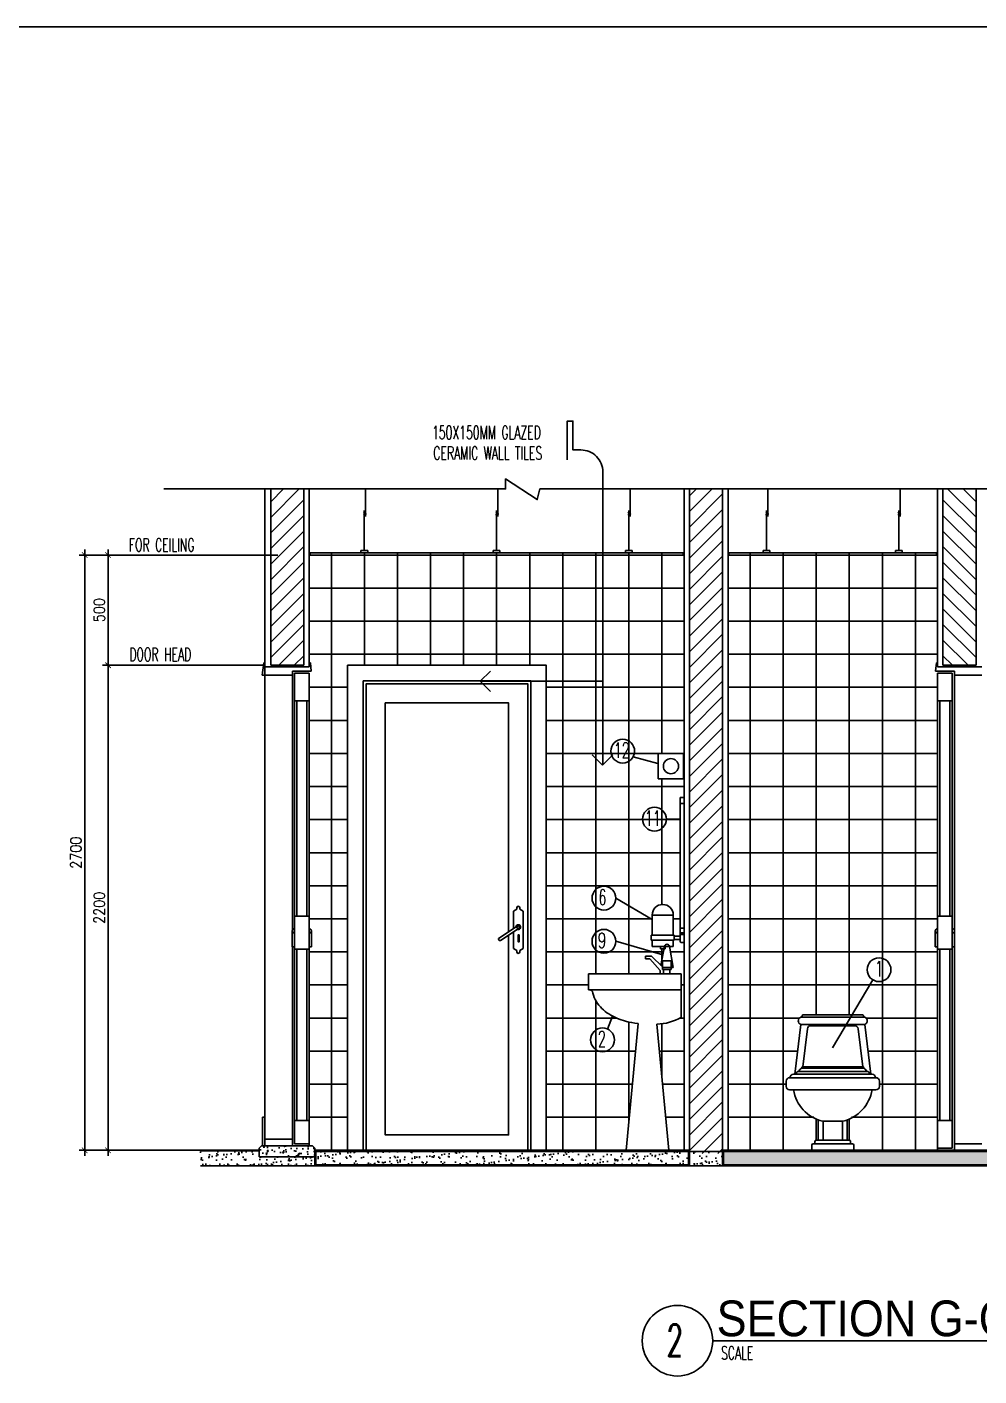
# Model space of a CAD drawing. Extents: x -233600 to -204723, y 196485 to 216410.
# Drawn here: x -224448 to -220129, y 210292 to 216410 of the extents above; entities that cross this region are included whole.
import ezdxf

# ---------------------------------------------------------------- set-up
doc = ezdxf.new("R2010")
doc.units = 0
doc.header["$LTSCALE"] = 500
doc.header["$MEASUREMENT"] = 0
doc.linetypes.add('DASHED', pattern=[0.75, 0.5, -0.25])
doc.linetypes.add('HIDDEN2', pattern=[0.1875, 0.125, -0.0625])
doc.layers.get('0').update_dxf_attribs({"linetype": 'CONTINUOUS'})
doc.layers.get('DEFPOINTS').update_dxf_attribs({"linetype": 'CONTINUOUS'})
for name, color, linetype in [('A-SFIX', 2, 'CONTINUOUS'), ('Dimout', 4, 'CONTINUOUS'), ('DW', 7, 'CONTINUOUS'), ('ELE', 3, 'CONTINUOUS'), ('ELV', 7, 'CONTINUOUS'), ('FIX', 2, 'CONTINUOUS'), ('HatchA', 11, 'CONTINUOUS'), ('Plaster', 7, 'CONTINUOUS'), ('SANI', 2, 'CONTINUOUS'), ('Tile', 5, 'CONTINUOUS'), ('TITLE', 1, 'CONTINUOUS'), ('TXT', 2, 'CONTINUOUS'), ('TXT1', 2, 'CONTINUOUS'), ('WALL', 6, 'CONTINUOUS'), ('WallPartition', 2, 'CONTINUOUS'), ('Windows', 9, 'CONTINUOUS')]:
    doc.layers.add(name, color=color, linetype=linetype)
doc.styles.add('DIM', font='simplex.shx', dxfattribs={"width": 0.85})
doc.styles.add('ROMANS', font='romans.shx', dxfattribs={"width": 0.6})
doc.styles.add('TTXT', font='swisse.ttf', dxfattribs={"width": 0.9})
doc.dimstyles.new('DIM1-25', dxfattribs={"dimscale": 25, "dimtxt": 2, "dimasz": 1, "dimexe": 1, "dimexo": 1, "dimgap": 0.6, "dimtad": 1, "dimdec": 0, "dimdsep": 46, "dimtxsty": 'DIM', "dimblk1": 'ARCHTICK', "dimblk2": 'ARCHTICK', "dimsah": 1, "dimcen": 0.09, "dimdle": 1, "dimclrd": 256, "dimclrt": 2, "dimadec": 0, "dimazin": 0, "dimtfac": 1, "dimtdec": 0, "dimtix": 1, "dimtmove": 1, "dimatfit": 3, "dimldrblk": 'ARCHTICK', "dimfxl": 0, "dimtvp": 2, "dimtolj": 1, "dimtzin": 0, "dimarcsym": 0})
pattern_1 = [(37.5, (0, 0), (-1.574834, 48.170594), [0, -38, 0, -42.5, 0, -40.625]), (7.5, (0, 0), (44.244418, 70.553652), [0, -20.5, 0, -34.25, 0, -13.125]), (327.5, (-30.75, 0), (77.8535465, 0.1414763), [0, -12.5, 0, -45, 0, -58.75]), (317.5, (-30.75, 0), (75.153165, 21.941889), [0, -6.25, 0, -29.5, 0, -33.75])]

# ---------------------------------------------------------------- blocks, each defined once
blk = doc.blocks.new('A$C69CD438C')
at = {"layer": 'A-SFIX'}
for p, q in [((76.8, 614.7, 658.7), (345.8, 614.7, 658.7)), ((38.4, 345.8, 658.7), (65.9, 570.8, 658.7)), ((65.9, 603.8, 658.7), (356.8, 603.8, 658.7)), ((65.9, 570.8, 658.7), (356.8, 570.8, 658.7)), ((75.6, 378.7, 658.7), (96.7, 551.5, 658.7)), ((111.9, 565, 658.7), (310.7, 565, 658.7)), ((347, 378.7, 658.7), (326, 551.5, 658.7)), ((384.2, 345.8, 658.7), (356.8, 570.8, 658.7)), ((70, 373.2, 658.7), (352.6, 373.2, 658.7)), ((75.6, 378.7, 658.7), (347, 378.7, 658.7)), ((0, 289.8, 658.7), (0, 314, 658.7)), ((15.4, 329.3, 658.7), (407.3, 329.3, 658.7)), ((32.9, 345.8, 658.7), (389.7, 345.8, 658.7)), ((51.2, 356.8, 658.7), (371.4, 356.8, 658.7)), ((422.6, 289.8, 658.7), (422.6, 314, 658.7)), ((15.4, 274.4, 658.7), (407.3, 274.4, 658.7)), ((145.5, 137.8, 658.7), (145.5, 46.1, 658.7)), ((164.7, 131.7, 658.7), (258, 131.7, 658.7)), ((167.4, 131.7, 658.7), (167.4, 46.1, 658.7)), ((255.2, 131.7, 658.7), (255.2, 46.1, 658.7)), ((277.2, 137.8, 658.7), (277.2, 46.1, 658.7)), ((115.6, 0, 658.7), (115.6, 23.1, 658.7)), ((307.1, 0), (115.6, 0)), ((122.2, 29.6, 658.7), (300.5, 29.6, 658.7)), ((130.5, 29.6, 658.7), (130.5, 39.5, 658.7)), ((137.1, 46.1, 658.7), (285.5, 46.1, 658.7)), ((292.1, 29.6, 658.7), (292.1, 39.5, 658.7)), ((307.1, 0, 658.7), (307.1, 23.1, 658.7))]:
    blk.add_line(p, q, dxfattribs=at)
for centre, radius, start, end in [((79.6, 606.5, 658.7), 8.68, 108.43495, 198.43495), ((343, 606.5, 658.7), 8.68, 341.56505, 71.56505), ((72.7, 587.3, 658.7), 17.8, 112.61986, 247.38014), ((111.9, 549.6, 658.7), 15.4, 90, 173.04704), ((310.7, 549.6, 658.7), 15.4, 6.95296, 90), ((349.9, 587.3, 658.7), 17.8, 292.61986, 67.38014), ((92.8, 342.2, 658.7), 38.5, 126.28859, 157.78628), ((76.4, 372.4, 658.7), 6.42, 96.98527, 172.09737), ((346.2, 372.4, 658.7), 6.42, 7.90263, 83.01473), ((329.8, 342.2, 658.7), 38.5, 22.21372, 53.71141), ((15.4, 314, 658.7), 15.4, 90, 180), ((35.7, 326.6, 658.7), 19.4, 98.1301, 171.8699), ((58.5, 343.3, 658.7), 15.3, 118.30463, 170.72602), ((364.2, 343.3, 658.7), 15.3, 9.27398, 61.69537), ((387, 326.6, 658.7), 19.4, 8.1301, 81.8699), ((407.3, 314, 658.7), 15.4, 0, 90), ((15.4, 289.8, 658.7), 15.4, 180, 270), ((208.2, 304.1, 658.7), 177.8, 189.59805, 255.82073), ((214.4, 304.1, 658.7), 177.8, 284.17927, 350.40195), ((407.3, 289.8, 658.7), 15.4, 270, 0), ((122.2, 23.1, 658.7), 6.59, 90, 180), ((137.1, 39.5, 658.7), 6.59, 90, 180), ((285.5, 39.5, 658.7), 6.59, 0, 90), ((300.5, 23.1, 658.7), 6.59, 0, 90)]:
    blk.add_arc(centre, radius, start, end, dxfattribs=at)
blk = doc.blocks.new('A0-BOX')
at = {"layer": 'TITLE'}
blk.add_line((113.3, 79.7), (0, 79.7), dxfattribs=at)
blk = doc.blocks.new('walling')
at = {"layer": 'ELV'}
blk.add_line((0.1363, -1.1797), (-0.4198, -1.1797), dxfattribs=at)
blk.add_lwpolyline([(-0.025, -0.176), (-0.025, 0), (0, 0), (0, -0.1306), (0.0363, -0.1306, -0.414214), (0.1363, -0.2306), (0.1363, -1.5582)], format="xyb", dxfattribs=at)
at = {"layer": 'WALL'}
for p, q in [((-0.4198, -1.1797), (-0.3736, -1.1334)), ((-0.4198, -1.1797), (-0.3736, -1.2259)), ((0.1345, -1.56), (0.0882, -1.5137)), ((0.1345, -1.56), (0.1808, -1.5137))]:
    blk.add_line(p, q, dxfattribs=at)
at = {"layer": 'TXT', "style": 'ROMANS', "width": 0.6}
for s, p in [('150X150MM GLAZED', (-0.639, -0.0816)), ('CERAMIC WALL TILES', (-0.6331, -0.1746))]:
    blk.add_text(s, height=0.06, dxfattribs=at).set_placement(p)
blk = doc.blocks.new('_ARCHTICK')
at = {"color": 0, "linetype": 'ByBlock', "const_width": 0.15}
blk.add_lwpolyline([(-0.5, -0.5), (0.5, 0.5)], dxfattribs=at)
blk = doc.blocks.new('*D61')
at = {"layer": 'DEFPOINTS', "color": 0}
for p in [(-224080.3, 214015.3), (-224186.2, 211315.3), (-224080.3, 211315.3)]:
    blk.add_point(p, dxfattribs=at)
at = {"layer": 'Dimout', "lineweight": -2}
blk.add_line((-224186.2, 214040.3), (-224186.2, 211290.3), dxfattribs=at)
at = {"layer": 'Dimout', "color": 0, "lineweight": -2}
for p, q in [((-224105.3, 214015.3), (-224211.2, 214015.3)), ((-224105.3, 211315.3), (-224211.2, 211315.3))]:
    blk.add_line(p, q, dxfattribs=at)
at = {"layer": 'Dimout', "lineweight": -2, "xscale": 25, "yscale": 25, "zscale": 25}
for p, rotation in [((-224186.2, 214015.3), 90), ((-224186.2, 211315.3), 270)]:
    blk.add_blockref('_ARCHTICK', p, dxfattribs=dict(at, rotation=rotation))
at = {"layer": 'Dimout', "color": 2, "insert": (-224226.2, 212665.3), "char_height": 50, "attachment_point": 5, "rotation": 90, "style": 'DIM'}
blk.add_mtext('\\A1;2700', dxfattribs=at)
blk = doc.blocks.new('*D63')
at = {"layer": 'DEFPOINTS', "color": 0}
for p in [(-223284.4, 214015.3), (-224080.3, 213515.3), (-223343.8, 213515.3)]:
    blk.add_point(p, dxfattribs=at)
at = {"layer": 'Dimout', "lineweight": -2}
blk.add_line((-224080.3, 214040.3), (-224080.3, 213490.3), dxfattribs=at)
at = {"layer": 'Dimout', "color": 0, "lineweight": -2}
for p, q in [((-223309.4, 214015.3), (-224105.3, 214015.3)), ((-223368.8, 213515.3), (-224105.3, 213515.3))]:
    blk.add_line(p, q, dxfattribs=at)
at = {"layer": 'Dimout', "lineweight": -2, "xscale": 25, "yscale": 25, "zscale": 25}
for p, rotation in [((-224080.3, 214015.3), 90), ((-224080.3, 213515.3), 270)]:
    blk.add_blockref('_ARCHTICK', p, dxfattribs=dict(at, rotation=rotation))
at = {"layer": 'Dimout', "color": 2, "insert": (-224120.3, 213765.3), "char_height": 50, "attachment_point": 5, "rotation": 90, "style": 'DIM'}
blk.add_mtext('\\A1;500', dxfattribs=at)
blk = doc.blocks.new('CALO')
for p, q in [((-0.0067, -0.0131), (-0.0219, -0.0221)), ((-0.0219, -0.0221), (-0.0219, -0.1012)), ((-0.0067, -0.0131), (-0.0067, -0.0067)), ((0.0067, -0.0131), (0.0067, -0.0067)), ((0.0067, -0.0131), (0.0219, -0.0221)), ((0.0219, -0.0221), (0.0219, -0.1914)), ((-0.0032, -0.089), (-0.0871, -0.1441)), ((0.0036, -0.0994), (-0.0803, -0.1545)), ((-0.0219, -0.1161), (-0.0219, -0.1914)), ((-0.0067, -0.2004), (-0.0219, -0.1914)), ((-0.0067, -0.2004), (-0.0067, -0.2067)), ((0.0067, -0.2004), (0.0219, -0.1914)), ((0.0067, -0.2004), (0.0067, -0.2067))]:
    blk.add_line(p, q)
blk.add_lwpolyline([(0.004, -0.1297), (-0.0009, -0.1297), (-0.0009, -0.1605), (0.004, -0.1605)], close=True)
blk.add_circle((0, -0.0943), 0.00622)
for centre, radius, start, end in [((0, -0.0067), 0.00674, 0, 180), ((0, -0.0943), 0.0107, 248.65552, 177.92469), ((-0.0837, -0.1493), 0.00621, 123.29011, 303.29011), ((0, -0.2067), 0.00674, 180, 0)]:
    blk.add_arc(centre, radius, start, end)
blk = doc.blocks.new('*D62')
at = {"layer": 'DEFPOINTS', "color": 0}
for p in [(-224080.3, 213515.3), (-223423.6, 213515.3), (-223381.7, 211315.3)]:
    blk.add_point(p, dxfattribs=at)
at = {"layer": 'Dimout', "color": 0, "lineweight": -2}
for p, q in [((-223448.6, 213515.3), (-224105.3, 213515.3)), ((-223406.7, 211315.3), (-224105.3, 211315.3))]:
    blk.add_line(p, q, dxfattribs=at)
at = {"layer": 'Dimout', "lineweight": -2}
blk.add_line((-224080.3, 211290.3), (-224080.3, 213540.3), dxfattribs=at)
at = {"layer": 'Dimout', "lineweight": -2, "xscale": 25, "yscale": 25, "zscale": 25}
for p, rotation in [((-224080.3, 213515.3), 90), ((-224080.3, 211315.3), 270)]:
    blk.add_blockref('_ARCHTICK', p, dxfattribs=dict(at, rotation=rotation))
at = {"layer": 'Dimout', "color": 2, "insert": (-224120.3, 212415.3), "char_height": 50, "attachment_point": 5, "rotation": 90, "style": 'DIM'}
blk.add_mtext('\\A1;2200', dxfattribs=at)
blk = doc.blocks.new('GAN')
for p, q in [((-0.0212, 0.1644), (-0.0212, 0.29)), ((-0.0155, 0.01), (-0.0155, 0.1918)), ((0, 0.01), (-0.031, 0.01)), ((-0.031, 0.01), (-0.031, 0)), ((0, 0.01), (0, 0))]:
    blk.add_line(p, q)
blk.add_lwpolyline([(-0.0118, 0.184), (-0.024, 0.1754), (-0.0113, 0.1703)])

msp = doc.modelspace()

# ---------------------------------------------------------------- hatches: boundary and pattern name
at = {"layer": 'HatchA'}
h = msp.add_hatch(dxfattribs=at)
h.set_pattern_fill('ANSI31', color=256, scale=400, style=0)
h.set_pattern_definition([(45, (35799.386, 14486.09), (-35.355339, 35.355339), [])])
h.paths.add_polyline_path([(-223192.1, 214315.3), (-223342.1, 214315.3), (-223342.1, 213515.3), (-223192.1, 213515.3)])
h = msp.add_hatch(dxfattribs=at)
h.set_pattern_fill('ANSI31', color=256, scale=400, style=0)
h.set_pattern_definition([(45, (5350.73, 195.453), (-35.355339, 35.355339), [])])
h.paths.add_polyline_path([(-221292.1, 214315.3), (-221442.1, 214315.3), (-221442.1, 211300.3), (-221292.1, 211300.3)])
h = msp.add_hatch(dxfattribs=at)
h.set_pattern_fill('ANSI31', color=256, scale=400, style=0)
h.set_pattern_definition([(135, (-479283.544, 14486.09), (35.355339, 35.355339), [])])
h.paths.add_polyline_path([(-220292.1, 214315.3), (-220142.1, 214315.3), (-220142.1, 213515.3), (-220292.1, 213515.3)])
at = {"layer": 'Windows'}
h = msp.add_hatch(dxfattribs=at)
h.set_pattern_fill('AR-SAND', color=256, scale=25, style=0)
h.set_pattern_definition(pattern_1)
h.paths.add_polyline_path([(-223142.1, 211285.3), (-223394.1, 211285.3), (-223394.1, 211312.3), (-223660.6, 211312.3), (-223660.6, 211245.3), (-223142.1, 211245.3)])
h = msp.add_hatch(dxfattribs=at)
h.set_pattern_fill('AR-CONC', color=256, scale=10, style=0)
h.set_pattern_definition([(50, (27660.176, 30311.995), (71.726018, -6.275213), [7.5, -82.5]), (355, (27660.176, 30311.995), (-13.875133, 75.219213), [6, -66]), (100.4514, (27666.15, 30311.47), (57.850938, 68.943954), [6.374019, -70.114211]), (46.1842, (27660.18, 30331.995), (106.724105, -16.551901), [11.25, -123.75]), (96.6356, (27669.07, 30330.62), (93.46627, 97.411787), [9.56103, -105.1713]), (351.1842, (27660.18, 30332), (93.466195, 97.41186), [9, -99]), (21, (27670.176, 30326.995), (59.690705, -40.261889), [7.5, -82.5]), (326, (27670.176, 30326.995), (24.331533, 72.515005), [6, -66]), (71.4514, (27675.15, 30323.64), (84.022263, 32.25305), [6.374019, -70.114211]), (37.5, (27660.176, 30311.995), (1.2159855, 33.2893854), [0, -65.2, 0, -67, 0, -66.25]), (7.5, (27660.176, 30311.995), (26.3069537, 39.441171), [0, -38.2, 0, -63.7, 0, -25.25]), (327.5, (27637.876, 30311.995), (53.3822436, -2.2554872), [0, -25, 0, -78, 0, -103.5]), (317.5, (27627.876, 30311.995), (58.318617, 10.010498), [0, -32.5, 0, -51.8, 0, -73.5])])
h.paths.add_polyline_path([(-223142.1, 211325.3), (-223152.1, 211335.3), (-223384.1, 211335.3), (-223394.1, 211325.3), (-223394.1, 211285.3), (-223142.1, 211285.3)])
h = msp.add_hatch(dxfattribs=at)
h.set_pattern_fill('AR-SAND', color=256, scale=25, style=0)
h.set_pattern_definition(pattern_1)
h.paths.add_polyline_path([(-221446.1, 211309.3), (-223138.1, 211309.3), (-223138.1, 211249.3), (-221446.1, 211249.3)])
h = msp.add_hatch(dxfattribs=at)
h.set_pattern_fill('AR-SAND', color=256, scale=25, style=0)
h.set_pattern_definition(pattern_1)
h.paths.add_polyline_path([(-221292.1, 211309.4), (-221442.1, 211309.4), (-221442.1, 211245.3), (-221292.1, 211245.3)])
h = msp.add_hatch(dxfattribs=at)
h.set_pattern_fill('AR-SAND', color=256, scale=25, style=0)
h.set_pattern_definition(pattern_1)
h.paths.add_polyline_path([(-218442.1, 211309.3), (-221288.1, 211309.3), (-221288.1, 211249.3), (-218442.1, 211249.3)])

# ---------------------------------------------------------------- linework, layer by layer
for p, q in [((-221470.8, 214025.3), (-223163.3, 214025.3)), ((-221263.3, 214025.3), (-220320.8, 214025.3))]:
    msp.add_line(p, q)
at = {"layer": 'DW'}
for p, q in [((-221697.5, 213099.8), (-221586, 213069.8)), ((-221547.2, 212817.3), (-221485.2, 212817.3)), ((-221776.3, 212459.2), (-221611.5, 212362.2)), ((-221776.3, 212263.2), (-221563.2, 212201.5)), ((-220793.6, 211780.4), (-220609.9, 212088.3)), ((-221814.7, 211865.5), (-221790.9, 211923.7))]:
    msp.add_line(p, q, dxfattribs=at)
at = {"layer": 'ELE'}
for points in [[(-223827, 214315.3), (-222276.3, 214315.3), (-222276.3, 214360.5), (-222132.9, 214267.1), (-222121, 214315.3), (-221854.2, 214315.3), (-220692.1, 214315.3)], [(-217557.2, 214315.3), (-219107.9, 214315.3), (-219107.9, 214360.5), (-219251.3, 214267.1), (-219263.1, 214315.3), (-219529.9, 214315.3), (-220692.1, 214315.3)]]:
    msp.add_lwpolyline(points, dxfattribs=at)
at = {"layer": 'FIX', "color": 2}
for centre in [(-221745.3, 213126), (-221601.2, 212817.3), (-221830.2, 212459.2), (-221830.3, 212263.2), (-220582.3, 212134.6), (-221836.7, 211816.3)]:
    msp.add_circle(centre, 54, dxfattribs=at)
at = {"layer": 'Plaster'}
for p, q in [((-223369.1, 214315.3), (-223369.1, 213508)), ((-223167.1, 214315.3), (-223167.1, 213508)), ((-221467.1, 214315.3), (-221467.1, 211315.3)), ((-221267.1, 214315.3), (-221267.1, 211315.3)), ((-220317.1, 214315.3), (-220317.1, 213508)), ((-223163.3, 214025.3), (-223163.3, 214015.3)), ((-221470.8, 214025.3), (-221470.8, 214015.3)), ((-221263.3, 214025.3), (-221263.3, 214015.3)), ((-220320.8, 214025.3), (-220320.8, 214015.3)), ((-223369.1, 211365.3), (-223243.5, 211365.3)), ((-220115.1, 211345.3), (-220240.6, 211345.3)), ((-223660.6, 211315.3), (-223394.1, 211315.3)), ((-223142.1, 211315.3), (-221442.1, 211315.3)), ((-223142.1, 211309.3), (-221442.1, 211309.3)), ((-218242, 211315.3), (-221292.1, 211315.3)), ((-218242, 211309.3), (-221292.1, 211309.3))]:
    msp.add_line(p, q, dxfattribs=at)
at = {"layer": 'SANI'}
for p, q in [((-221583.9, 213000.3), (-221583.9, 213115.3)), ((-221583.9, 213115.3), (-221468.8, 213115.3)), ((-221468.8, 213000.3), (-221468.8, 213115.3)), ((-221583.9, 213000.3), (-221468.8, 213000.3)), ((-221485.2, 212915.3), (-221485.2, 212294.5)), ((-221485.2, 212915.3), (-221467.1, 212915.3)), ((-221485.2, 212889), (-221467.1, 212889)), ((-221611.5, 212382.5), (-221515.6, 212382.5)), ((-221611.5, 212382.5), (-221611.5, 212291.5)), ((-221515.6, 212382.5), (-221515.6, 212291.5)), ((-221485.2, 212323.3), (-221467.1, 212323.3)), ((-221615.4, 212291.5), (-221511.8, 212291.5)), ((-221615.4, 212291.5), (-221615.4, 212268.5)), ((-221615.4, 212268.5), (-221511.8, 212268.5)), ((-221611.5, 212268.5), (-221611.5, 212240.1)), ((-221515.6, 212268.5), (-221515.6, 212240.1)), ((-221511.8, 212291.5), (-221511.8, 212268.5)), ((-221511.8, 212286.3), (-221485.2, 212286.3)), ((-221511.8, 212271), (-221485.2, 212271)), ((-221485.2, 212294.5), (-221467.1, 212294.5)), ((-221485.2, 212292.2), (-221485.2, 212266.8)), ((-221475.6, 212301.7), (-221469.9, 212301.7)), ((-221611.5, 212240.1), (-221515.6, 212240.1)), ((-221574.1, 212240.1), (-221574.1, 212228.6)), ((-221574.1, 212228.6), (-221553, 212228.6)), ((-221571.5, 212153.9), (-221555.7, 212240.7)), ((-221553, 212240.1), (-221553, 212228.6)), ((-221533.1, 212240.7), (-221515.6, 212144.5)), ((-221475.6, 212257.3), (-221469.9, 212257.3)), ((-221614.5, 212195.2), (-221641.6, 212195.2)), ((-221641.6, 212184.2), (-221641.6, 212195.2)), ((-221622, 212184.2), (-221641.6, 212184.2)), ((-221575.4, 212130.9), (-221622, 212184.2)), ((-221614.5, 212195.2), (-221564.3, 212147)), ((-221564.3, 212135.7), (-221564.3, 212174.1)), ((-221564.3, 212144.5), (-221515.6, 212144.5)), ((-221525.9, 212135.7), (-221525.9, 212174.1)), ((-221900.7, 212104.7), (-221900.7, 212115.7)), ((-221575.5, 212115.7), (-221575.4, 212130.9)), ((-221559.5, 212115.7), (-221559.5, 212135.7)), ((-221530.7, 212115.7), (-221530.7, 212135.7))]:
    msp.add_line(p, q, dxfattribs=at)
at = {"layer": 'SANI', "linetype": 'Continuous'}
for p, q in [((-221900.7, 212115.7), (-221479.9, 212115.7)), ((-221900.7, 212043.8), (-221900.7, 212115.3)), ((-221479.9, 212115.7), (-221479.9, 211918)), ((-221900.7, 212043.8), (-221479.9, 212043.8)), ((-221675.3, 211890.1), (-221729.4, 211315.3)), ((-221589.8, 211887.8), (-221535.9, 211315.3))]:
    msp.add_line(p, q, dxfattribs=at)
at = {"layer": 'SANI', "color": 6}
msp.add_line((-221336.9, 210451.6), (-219840.8, 210451.6), dxfattribs=at)
at = {"layer": 'SANI', "linetype": 'DASHED'}
msp.add_lwpolyline([(-221564.3, 212174.1), (-221525.9, 212174.1)], dxfattribs=at)
msp.add_lwpolyline([(-221564.3, 212135.7), (-221525.9, 212135.7, -0.499277)], format="xyb", dxfattribs=at)
at = {"layer": 'SANI', "linetype": 'Continuous'}
msp.add_lwpolyline([(-221899.1, 212043.8, -0.355712), (-221880.1, 212028.8, 0.103437), (-221864.8, 211989.5, 0.107169), (-221808.6, 211934, 0.077294), (-221732, 211900.6, 0.037007), (-221675.3, 211890.1, 0.037007)], format="xyb", dxfattribs=at)
at = {"layer": 'SANI'}
msp.add_circle((-221526.3, 213057.8), 34.4, dxfattribs=at)
for centre, radius, start, end in [((-221563.6, 212382.5), 47.9, 0, 180), ((-221475.6, 212292.2), 9.59, 90, 180), ((-221475.6, 212266.8), 9.59, 180, 270), ((-221544.4, 212238.5), 11.5, 9.52728, 170.47272)]:
    msp.add_arc(centre, radius, start, end, dxfattribs=at)
at = {"layer": 'SANI', "linetype": 'Continuous'}
msp.add_arc((-221596, 212124.6), 237, 271.49961, 299.3242, dxfattribs=at)
at = {"layer": 'Tile'}
for p, q in [((-223167.1, 214015.3), (-221467.1, 214015.3)), ((-223067.1, 214025.3), (-223067.1, 211315.3)), ((-222917.1, 214025.3), (-222917.1, 213515.3)), ((-222767.1, 214025.3), (-222767.1, 213515.3)), ((-222617.1, 214025.3), (-222617.1, 213515.3)), ((-222467.1, 214025.3), (-222467.1, 213515.3)), ((-222317.1, 214025.3), (-222317.1, 213515.3)), ((-222167.1, 214025.3), (-222167.1, 213515.3)), ((-222017.1, 214025.3), (-222017.1, 211315.3)), ((-221867.1, 214025.3), (-221867.1, 212115.7)), ((-221717.1, 214025.3), (-221717.1, 212115.7)), ((-221567.1, 214025.3), (-221567.1, 213115.3)), ((-221267.1, 214015.3), (-220317.1, 214015.3)), ((-221167.1, 214025.3), (-221167.1, 211315.3)), ((-221017.1, 214025.3), (-221017.1, 211315.3)), ((-220867.1, 214025.3), (-220867.1, 211930.1)), ((-220717.1, 214025.3), (-220717.1, 211930.1)), ((-220567.1, 214025.3), (-220567.1, 211315.3)), ((-220417.1, 214025.3), (-220417.1, 211315.3)), ((-223167.1, 213865.3), (-221467.1, 213865.3)), ((-221267.1, 213865.3), (-220317.1, 213865.3)), ((-223167.1, 213715.3), (-221467.1, 213715.3)), ((-221267.1, 213715.3), (-220317.1, 213715.3)), ((-223167.1, 213565.3), (-221467.1, 213565.3)), ((-221267.1, 213565.3), (-220317.1, 213565.3)), ((-223167.1, 213415.3), (-222993.3, 213415.3)), ((-222092.1, 213415.3), (-221467.1, 213415.3)), ((-221267.1, 213415.3), (-220317.1, 213415.3)), ((-223167.1, 213265.3), (-222993.3, 213265.3)), ((-222092.1, 213265.3), (-221467.1, 213265.3)), ((-221267.1, 213265.3), (-220317.1, 213265.3)), ((-223167.1, 213115.3), (-222993.3, 213115.3)), ((-222092.1, 213115.3), (-221583.9, 213115.3)), ((-221267.1, 213115.3), (-220317.1, 213115.3)), ((-221567.1, 213000.3), (-221567.1, 212430.3)), ((-223167.1, 212965.3), (-222993.3, 212965.3)), ((-222092.1, 212965.3), (-221467.1, 212965.3)), ((-221267.1, 212965.3), (-220317.1, 212965.3)), ((-223167.1, 212815.3), (-222993.3, 212815.3)), ((-222092.1, 212815.3), (-221485.2, 212815.3)), ((-221267.1, 212815.3), (-220317.1, 212815.3)), ((-223167.1, 212665.3), (-222993.3, 212665.3)), ((-222092.1, 212665.3), (-221485.2, 212665.3)), ((-221267.1, 212665.3), (-220317.1, 212665.3)), ((-223167.1, 212515.3), (-222993.3, 212515.3)), ((-222092.1, 212515.3), (-221485.2, 212515.3)), ((-221267.1, 212515.3), (-220317.1, 212515.3)), ((-223167.1, 212365.3), (-222993.3, 212365.3)), ((-222092.1, 212365.3), (-221611.5, 212365.3)), ((-221515.6, 212365.3), (-221485.2, 212365.3)), ((-221267.1, 212365.3), (-220317.1, 212365.3)), ((-223167.1, 212215.3), (-222993.3, 212215.3)), ((-222092.1, 212215.3), (-221560.3, 212215.3)), ((-221567.1, 212228.6), (-221567.1, 212178)), ((-221528.5, 212215.3), (-221467.1, 212215.3)), ((-221267.1, 212215.3), (-220317.1, 212215.3)), ((-223167.1, 212065.3), (-222993.3, 212065.3)), ((-222092.1, 212065.3), (-221900.7, 212065.3)), ((-221479.9, 212065.3), (-221467.1, 212065.3)), ((-221267.1, 212065.3), (-220317.1, 212065.3)), ((-221867.1, 211993.2), (-221867.1, 211315.3)), ((-223167.1, 211915.3), (-222993.3, 211915.3)), ((-222092.1, 211915.3), (-221773.8, 211915.3)), ((-221717.1, 211897), (-221717.1, 211446)), ((-221488.6, 211915.3), (-221467.1, 211915.3)), ((-221267.1, 211915.3), (-220943.2, 211915.3)), ((-220641, 211915.3), (-220317.1, 211915.3)), ((-221567.1, 211889.4), (-221567.1, 211646.7)), ((-223167.1, 211765.3), (-222993.3, 211765.3)), ((-222092.1, 211765.3), (-221687, 211765.3)), ((-221578.3, 211765.3), (-221467.1, 211765.3)), ((-221267.1, 211765.3), (-220952.3, 211765.3)), ((-220631.9, 211765.3), (-220317.1, 211765.3)), ((-223167.1, 211615.3), (-222993.3, 211615.3)), ((-222092.1, 211615.3), (-221701.1, 211615.3)), ((-221564.1, 211615.3), (-221467.1, 211615.3)), ((-221267.1, 211615.3), (-221003.4, 211615.3)), ((-220580.8, 211615.3), (-220317.1, 211615.3)), ((-223167.1, 211465.3), (-222993.3, 211465.3)), ((-222092.1, 211465.3), (-221715.3, 211465.3)), ((-221550, 211465.3), (-221467.1, 211465.3)), ((-221267.1, 211465.3), (-220877.6, 211465.3)), ((-220867.1, 211456.8), (-220867.1, 211361.4)), ((-220717.1, 211456.8), (-220717.1, 211361.4)), ((-220706.5, 211465.3), (-220317.1, 211465.3))]:
    msp.add_line(p, q, dxfattribs=at)
at = {"layer": 'TITLE', "color": 6}
msp.add_circle((-221496.9, 210451.6), 160, dxfattribs=at)
at = {"layer": 'WALL'}
for p, q in [((-223342.1, 214315.3), (-223342.1, 213515.3)), ((-223192.1, 214315.3), (-223192.1, 213515.3)), ((-221442.1, 214315.3), (-221442.1, 211245.3)), ((-221292.1, 214315.3), (-221292.1, 211245.3)), ((-220292.1, 214315.3), (-220292.1, 213515.3)), ((-220142.1, 214315.3), (-220142.1, 213515.3)), ((-223342.1, 213515.3), (-223192.1, 213515.3)), ((-220142.1, 213515.3), (-220292.1, 213515.3)), ((-223660.6, 211312.3), (-223394.1, 211312.3)), ((-223394.1, 211325.3), (-223384.1, 211335.3)), ((-223394.1, 211325.3), (-223394.1, 211285.3)), ((-223142.1, 211285.3), (-223394.1, 211285.3)), ((-223384.1, 211335.3), (-223152.1, 211335.3)), ((-223142.1, 211325.3), (-223152.1, 211335.3)), ((-223142.1, 211325.3), (-223142.1, 211285.3)), ((-223142.1, 211285.3), (-223142.1, 211245.3)), ((-223138.1, 211309.3), (-223138.1, 211249.3)), ((-221446.1, 211309.4), (-221446.1, 211249.3)), ((-221442.1, 211309.4), (-221292.1, 211309.4)), ((-221288.1, 211309.4), (-221288.1, 211249.3)), ((-217373.5, 211245.3), (-223660.6, 211245.3)), ((-221446.1, 211249.3), (-223138.1, 211249.3)), ((-218246, 211249.3), (-221288.1, 211249.3))]:
    msp.add_line(p, q, dxfattribs=at)
at = {"layer": 'WallPartition', "linetype": 'HIDDEN2', "const_width": 2}
for points in [[(-223140.1, 211309.3), (-223140.1, 211247.3), (-221444.1, 211247.3), (-221444.1, 211309.3)], [(-221290.1, 211309.4), (-221290.1, 211247.3), (-218244, 211247.3), (-218244, 211309.3)]]:
    msp.add_lwpolyline(points, dxfattribs=at)
at = {"layer": 'Windows'}
for p, q in [((-223380.5, 213470.7), (-223373.7, 213526.2)), ((-223369.1, 213526.2), (-223373.7, 213526.2)), ((-223369.1, 213508), (-223369.1, 211335.3)), ((-223369.1, 213508), (-223167.1, 213508)), ((-223243.5, 213470.7), (-223243.5, 213489.3)), ((-223243.5, 213489.3), (-223158, 213489.3)), ((-223167.1, 213526.2), (-223162.5, 213526.2)), ((-223158, 213489.3), (-223162.5, 213526.2)), ((-220326.2, 213489.3), (-220321.7, 213526.2)), ((-220240.6, 213489.3), (-220326.2, 213489.3)), ((-220317.1, 213526.2), (-220321.7, 213526.2)), ((-220115.1, 213508), (-220317.1, 213508)), ((-220240.6, 213470.7), (-220240.6, 213489.3)), ((-223369.1, 213470.7), (-223380.5, 213470.7)), ((-223369.1, 213470.7), (-223243.5, 213470.7)), ((-223243.5, 213470.7), (-223243.5, 212314.3)), ((-223234.4, 213480), (-223234.4, 211344.7)), ((-223234.4, 213480), (-223167.1, 213480)), ((-223167.1, 213480), (-223167.1, 211335.3)), ((-220249.7, 213480), (-220317.1, 213480)), ((-220317.1, 213480), (-220317.1, 211315.3)), ((-220249.7, 213480), (-220249.7, 211324.7)), ((-220115.1, 213470.7), (-220240.6, 213470.7)), ((-220240.6, 213470.7), (-220240.6, 212314.3)), ((-223234.4, 213354.7), (-223167.1, 213354.7)), ((-223223.3, 213354.7), (-223223.3, 212378)), ((-223178.2, 213354.7), (-223178.2, 212378)), ((-220249.7, 213354.7), (-220317.1, 213354.7)), ((-220306, 213354.7), (-220306, 212378)), ((-220260.9, 213354.7), (-220260.9, 212378)), ((-223234.4, 212378), (-223167.1, 212378)), ((-220249.7, 212378), (-220317.1, 212378)), ((-223244.3, 212310.5), (-223244.3, 212237.8)), ((-223157.2, 212310.5), (-223157.2, 212237.8)), ((-220327, 212310.5), (-220327, 212237.8)), ((-220239.9, 212310.5), (-220239.9, 212237.8)), ((-223244.3, 212237.8), (-223234.4, 212237.8)), ((-223243.5, 212237.8), (-223243.5, 211335.3)), ((-223234.4, 212227), (-223167.1, 212227)), ((-223223.3, 212227), (-223223.3, 211450)), ((-223178.2, 212227), (-223178.2, 211450)), ((-223157.2, 212237.8), (-223167.1, 212237.8)), ((-220327, 212237.8), (-220317.1, 212237.8)), ((-220249.7, 212227), (-220317.1, 212227)), ((-220306, 212227), (-220306, 211450)), ((-220260.9, 212227), (-220260.9, 211450)), ((-220239.9, 212237.8), (-220249.7, 212237.8)), ((-220240.6, 212237.8), (-220240.6, 211315.3)), ((-223369.1, 211465.3), (-223380.2, 211465.3)), ((-223380.2, 211465.3), (-223380.2, 211335.3)), ((-223234.4, 211450), (-223167.1, 211450)), ((-220249.7, 211450), (-220317.1, 211450)), ((-223234.4, 211344.7), (-223167.1, 211344.7)), ((-220249.7, 211324.7), (-220317.1, 211324.7))]:
    msp.add_line(p, q, dxfattribs=at)
msp.add_lwpolyline([(-222993.3, 213515.3), (-222092.1, 213515.3), (-222092.1, 211315.3), (-222993.3, 211315.3)], close=True, dxfattribs=at)
for points in [[(-222162.8, 211315.3), (-222162.8, 213444.6), (-222922.6, 213444.6), (-222922.6, 211315.3)], [(-222176.2, 211315.3), (-222176.2, 213431.2), (-222909.1, 213431.2), (-222909.1, 211315.3)], [(-222262.8, 212306.5), (-222262.8, 213344.6), (-222822.6, 213344.6), (-222822.6, 211385.3), (-222262.8, 211385.3), (-222262.8, 212291.6)]]:
    msp.add_lwpolyline(points, dxfattribs=at)
for centre, start, end in [((-223234.4, 212310.5), 90, 270), ((-223167.1, 212310.5), 270, 90), ((-220317.1, 212310.5), 90, 270), ((-220249.7, 212310.5), 270, 90)]:
    msp.add_arc(centre, 9.89, start, end, dxfattribs=at)

# ---------------------------------------------------------------- block references
for name, p, xscale, yscale, zscale in [('A0-BOX', (-233600.1, 196485.4), 250, 250, 250), ('GAN', (-222933.3, 214025.3), -1000, 1000, 1000), ('GAN', (-222333.3, 214025.3), -1000, 1000, 1000), ('GAN', (-221733.3, 214025.3), -1000, 1000, 1000), ('GAN', (-221108.3, 214025.3), -1000, 1000, 1000), ('GAN', (-220508.3, 214025.3), -1000, 1000, 1000), ('CALO', (-222219, 212422.1), 1000, 1000, 1000)]:
    msp.add_blockref(name, p, dxfattribs=dict(xscale=xscale, yscale=yscale, zscale=zscale))
at = {"layer": 'A-SFIX'}
msp.add_blockref('A$C69CD438C', (-221003.4, 211315.3), dxfattribs=at)
at = {"layer": 'WALL', "xscale": 1000, "yscale": 1000, "zscale": 1000}
msp.add_blockref('walling', (-221971.5, 214622.6), dxfattribs=at)

# ---------------------------------------------------------------- texts
at = {"layer": 'TITLE', "style": 'ROMANS', "width": 0.6}
msp.add_text('2', height=143.9, dxfattribs=at).set_placement((-221545.7, 210382))
at = {"layer": 'TXT', "style": 'ROMANS', "width": 0.6}
for s, height, p in [('FOR CEILING', 60, (-223985.9, 214030.9)), ('DOOR HEAD', 60, (-223983.8, 213534.6)), ('12', 70, (-221785.5, 213095.1)), ('11', 70, (-221644.4, 212786.4)), ('6', 70, (-221855.2, 212428.3)), ('9', 70, (-221857.1, 212232.3)), ('1', 70, (-220600.5, 212103.7)), ('2', 70, (-221857.5, 211785.4)), ('SCALE', 60, (-221299.2, 210366.1))]:
    msp.add_text(s, height=height, dxfattribs=at).set_placement(p)
at = {"layer": 'TXT1', "color": 6, "style": 'TTXT', "width": 0.9}
msp.add_text('SECTION G-G', height=162.094, dxfattribs=at).set_placement((-221319.1, 210472))

# ---------------------------------------------------------------- dimensions: what is measured, and where the dimension line sits
at = {"layer": 'Dimout'}
for base, p1, p2, picture, middle in [((-224186.2, 211315.3), (-224080.3, 214015.3), (-224080.3, 211315.3), '*D61', (-224226.2, 212665.3)), ((-224080.3, 213515.3), (-223284.4, 214015.3), (-223343.8, 213515.3), '*D63', (-224120.3, 213765.3)), ((-224080.3, 213515.3), (-223381.7, 211315.3), (-223423.6, 213515.3), '*D62', (-224120.3, 212415.3))]:
    dim = msp.add_linear_dim(base=base, p1=p1, p2=p2, angle=90, dimstyle='DIM1-25', dxfattribs=at)
    dim.commit()
    dim.dimension.update_dxf_attribs({"geometry": picture, "text_midpoint": middle})

doc.saveas('drawing.dxf')
